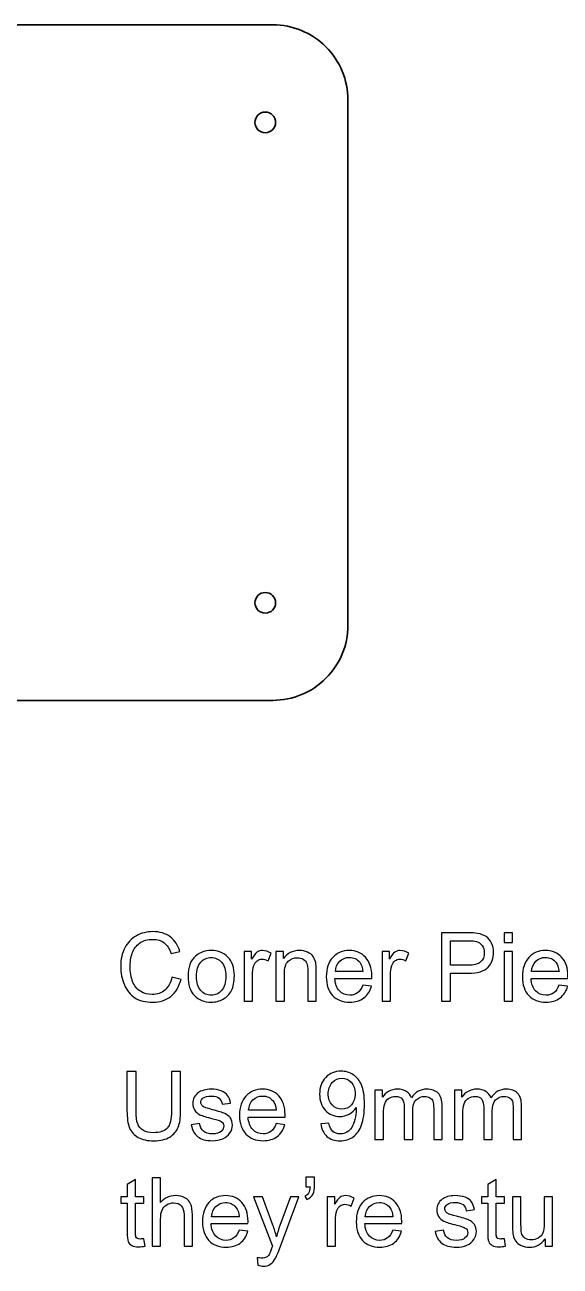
# Model space of a CAD drawing. Header units: centimetres. Extents: x 31 to 203, y -110 to 27.
# Drawn here: x 59.27 to 73.52, y -73.17 to -40.09 of the extents above; entities that cross this region are included whole.
import ezdxf

# ---------------------------------------------------------------- set-up
doc = ezdxf.new("R2010")
doc.units = ezdxf.units.CM
doc.header["$MEASUREMENT"] = 0
doc.layers.add('Layer 1', color=7, linetype='Continuous')

msp = doc.modelspace()

# ---------------------------------------------------------------- linework, layer by layer
at = {"layer": 'Layer 1', "lineweight": 35}
for points, knots in [([(67.8691, -42.08909), (67.86876, -41.55832), (67.6576, -41.04943), (67.28205, -40.67436), (66.9065, -40.29928), (66.39987, -40.08876), (65.8691, -40.08909), (65.8691, -40.08909), (41.8691, -40.08909), (41.8691, -40.08909), (41.33833, -40.08943), (40.82944, -40.3006), (40.45436, -40.67614), (40.07929, -41.05169), (39.86876, -41.55832), (39.8691, -42.08909), (39.8691, -42.08909), (39.8691, -56.08909), (39.8691, -56.08909), (39.86943, -56.61986), (40.0806, -57.12876), (40.45615, -57.50383), (40.8317, -57.8789), (41.33833, -58.08943), (41.8691, -58.08909), (41.8691, -58.08909), (65.8691, -58.08909), (65.8691, -58.08909), (66.39987, -58.08876), (66.90876, -57.87759), (67.28384, -57.50204), (67.65891, -57.1265), (67.86943, -56.61986), (67.8691, -56.08909), (67.8691, -56.08909), (67.8691, -42.08909), (67.8691, -42.08909)], [0, 0, 0, 0, 0.08333333, 0.08333333, 0.08333333, 0.16666667, 0.16666667, 0.16666667, 0.25, 0.25, 0.25, 0.33333333, 0.33333333, 0.33333333, 0.41666667, 0.41666667, 0.41666667, 0.5, 0.5, 0.5, 0.58333333, 0.58333333, 0.58333333, 0.66666667, 0.66666667, 0.66666667, 0.75, 0.75, 0.75, 0.83333333, 0.83333333, 0.83333333, 0.91666667, 0.91666667, 0.91666667, 1, 1, 1, 1]), ([(65.9441, -42.68909), (65.9441, -42.53721), (65.82098, -42.41409), (65.6691, -42.41409), (65.51722, -42.41409), (65.3941, -42.53721), (65.3941, -42.68909), (65.3941, -42.84097), (65.51722, -42.96409), (65.6691, -42.96409), (65.82098, -42.96409), (65.9441, -42.84097), (65.9441, -42.68909)], [0, 0, 0, 0, 0.25, 0.25, 0.25, 0.5, 0.5, 0.5, 0.75, 0.75, 0.75, 1, 1, 1, 1]), ([(65.9441, -55.48909), (65.9441, -55.33721), (65.82098, -55.21409), (65.6691, -55.21409), (65.51722, -55.21409), (65.3941, -55.33721), (65.3941, -55.48909), (65.3941, -55.64097), (65.51722, -55.76409), (65.6691, -55.76409), (65.82098, -55.76409), (65.9441, -55.64097), (65.9441, -55.48909)], [0, 0, 0, 0, 0.25, 0.25, 0.25, 0.5, 0.5, 0.5, 0.75, 0.75, 0.75, 1, 1, 1, 1])]:
    msp.add_open_spline(points, degree=3, knots=knots, dxfattribs=at)
at = {"layer": 'Layer 1', "color": 250}
for points, knots in [([(63.184, -65.46365), (63.184, -65.46365), (63.4253, -65.52461), (63.4253, -65.52461), (63.37492, -65.7223), (63.28433, -65.87259), (63.15352, -65.9763), (63.02271, -66.08002), (62.86269, -66.13209), (62.67346, -66.13209), (62.47788, -66.13209), (62.31871, -66.0923), (62.19594, -66.01229), (62.07317, -65.9327), (61.98004, -65.81713), (61.91612, -65.666), (61.85219, -65.51445), (61.82002, -65.35231), (61.82002, -65.17874), (61.82002, -64.98951), (61.856, -64.82441), (61.92839, -64.68344), (62.00078, -64.54247), (62.10365, -64.43537), (62.237, -64.36213), (62.37035, -64.2889), (62.51725, -64.25249), (62.67727, -64.25249), (62.8593, -64.25249), (63.01213, -64.29863), (63.13574, -64.39134), (63.25978, -64.48405), (63.34614, -64.61402), (63.39482, -64.78166), (63.39482, -64.78166), (63.1586, -64.83754), (63.1586, -64.83754), (63.11669, -64.70546), (63.05531, -64.60894), (62.9753, -64.54882), (62.89529, -64.48829), (62.79453, -64.45823), (62.67304, -64.45823), (62.53376, -64.45823), (62.41692, -64.49167), (62.32336, -64.55856), (62.22981, -64.62545), (62.16377, -64.71562), (62.12609, -64.82822), (62.08799, -64.94125), (62.06894, -65.05767), (62.06894, -65.17747), (62.06894, -65.33199), (62.09138, -65.46703), (62.13625, -65.58218), (62.18112, -65.69775), (62.25097, -65.78369), (62.3458, -65.84084), (62.44063, -65.89799), (62.54307, -65.92635), (62.65356, -65.92635), (62.78818, -65.92635), (62.90164, -65.8874), (62.99477, -65.80993), (63.0879, -65.73204), (63.15098, -65.61689), (63.184, -65.46365)], [0, 0, 0, 0, 0.04545455, 0.04545455, 0.04545455, 0.09090909, 0.09090909, 0.09090909, 0.13636364, 0.13636364, 0.13636364, 0.18181818, 0.18181818, 0.18181818, 0.22727273, 0.22727273, 0.22727273, 0.27272727, 0.27272727, 0.27272727, 0.31818182, 0.31818182, 0.31818182, 0.36363636, 0.36363636, 0.36363636, 0.40909091, 0.40909091, 0.40909091, 0.45454545, 0.45454545, 0.45454545, 0.5, 0.5, 0.5, 0.54545455, 0.54545455, 0.54545455, 0.59090909, 0.59090909, 0.59090909, 0.63636364, 0.63636364, 0.63636364, 0.68181818, 0.68181818, 0.68181818, 0.72727273, 0.72727273, 0.72727273, 0.77272727, 0.77272727, 0.77272727, 0.81818182, 0.81818182, 0.81818182, 0.86363636, 0.86363636, 0.86363636, 0.90909091, 0.90909091, 0.90909091, 0.95454545, 0.95454545, 0.95454545, 1, 1, 1, 1]), ([(70.35822, -66.10161), (70.35822, -66.10161), (70.35822, -64.28297), (70.35822, -64.28297), (70.35822, -64.28297), (71.04487, -64.28297), (71.04487, -64.28297), (71.16552, -64.28297), (71.2578, -64.2889), (71.32173, -64.30033), (71.41105, -64.31514), (71.48598, -64.34351), (71.54652, -64.38499), (71.60705, -64.4269), (71.65574, -64.48532), (71.69257, -64.56025), (71.7294, -64.63518), (71.7476, -64.71773), (71.7476, -64.8079), (71.7476, -64.962), (71.69849, -65.09281), (71.59986, -65.19949), (71.50164, -65.30659), (71.32342, -65.35993), (71.06603, -65.35993), (71.06603, -65.35993), (70.59952, -65.35993), (70.59952, -65.35993), (70.59952, -65.35993), (70.59952, -66.10161), (70.59952, -66.10161), (70.59952, -66.10161), (70.35822, -66.10161), (70.35822, -66.10161)], [0, 0, 0, 0, 0.09090909, 0.09090909, 0.09090909, 0.18181818, 0.18181818, 0.18181818, 0.27272727, 0.27272727, 0.27272727, 0.36363636, 0.36363636, 0.36363636, 0.45454545, 0.45454545, 0.45454545, 0.54545455, 0.54545455, 0.54545455, 0.63636364, 0.63636364, 0.63636364, 0.72727273, 0.72727273, 0.72727273, 0.81818182, 0.81818182, 0.81818182, 0.90909091, 0.90909091, 0.90909091, 1, 1, 1, 1]), ([(70.59952, -65.14657), (70.59952, -65.14657), (71.06942, -65.14657), (71.06942, -65.14657), (71.22521, -65.14657), (71.33527, -65.11778), (71.40089, -65.05979), (71.46608, -65.00179), (71.49868, -64.92051), (71.49868, -64.8151), (71.49868, -64.73932), (71.47963, -64.67413), (71.44111, -64.61994), (71.40258, -64.56576), (71.35178, -64.52977), (71.28913, -64.51242), (71.24849, -64.50183), (71.17356, -64.49633), (71.06476, -64.49633), (71.06476, -64.49633), (70.59952, -64.49633), (70.59952, -64.49633), (70.59952, -64.49633), (70.59952, -65.14657), (70.59952, -65.14657)], [0, 0, 0, 0, 0.125, 0.125, 0.125, 0.25, 0.25, 0.25, 0.375, 0.375, 0.375, 0.5, 0.5, 0.5, 0.625, 0.625, 0.625, 0.75, 0.75, 0.75, 0.875, 0.875, 0.875, 1, 1, 1, 1]), ([(72.02446, -64.53697), (72.02446, -64.53697), (72.02446, -64.28297), (72.02446, -64.28297), (72.02446, -64.28297), (72.24798, -64.28297), (72.24798, -64.28297), (72.24798, -64.28297), (72.24798, -64.53697), (72.24798, -64.53697), (72.24798, -64.53697), (72.02446, -64.53697), (72.02446, -64.53697)], [0, 0, 0, 0, 0.25, 0.25, 0.25, 0.5, 0.5, 0.5, 0.75, 0.75, 0.75, 1, 1, 1, 1]), ([(63.61114, -65.44248), (63.61114, -65.19906), (63.67887, -65.01872), (63.81476, -64.90146), (63.92779, -64.80409), (64.06622, -64.75541), (64.22921, -64.75541), (64.40997, -64.75541), (64.55814, -64.81468), (64.67328, -64.93321), (64.78801, -65.05132), (64.84558, -65.21515), (64.84558, -65.42385), (64.84558, -65.59319), (64.82018, -65.72611), (64.76938, -65.82306), (64.71858, -65.92), (64.6445, -65.99535), (64.54713, -66.04912), (64.45019, -66.10288), (64.34393, -66.12955), (64.22921, -66.12955), (64.04463, -66.12955), (63.89562, -66.07071), (63.78174, -65.9526), (63.66787, -65.83449), (63.61114, -65.66431), (63.61114, -65.44248)], [0, 0, 0, 0, 0.11111111, 0.11111111, 0.11111111, 0.22222222, 0.22222222, 0.22222222, 0.33333333, 0.33333333, 0.33333333, 0.44444444, 0.44444444, 0.44444444, 0.55555556, 0.55555556, 0.55555556, 0.66666667, 0.66666667, 0.66666667, 0.77777778, 0.77777778, 0.77777778, 0.88888889, 0.88888889, 0.88888889, 1, 1, 1, 1]), ([(65.10508, -66.10161), (65.10508, -66.10161), (65.10508, -64.78335), (65.10508, -64.78335), (65.10508, -64.78335), (65.30574, -64.78335), (65.30574, -64.78335), (65.30574, -64.78335), (65.30574, -64.98528), (65.30574, -64.98528), (65.35696, -64.89172), (65.40438, -64.82992), (65.44798, -64.80028), (65.49158, -64.77023), (65.53942, -64.75541), (65.59149, -64.75541), (65.66684, -64.75541), (65.74347, -64.77912), (65.82136, -64.82611), (65.82136, -64.82611), (65.74177, -65.03227), (65.74177, -65.03227), (65.68759, -65.00179), (65.6334, -64.98655), (65.57921, -64.98655), (65.53053, -64.98655), (65.48693, -65.00137), (65.4484, -65.03058), (65.40988, -65.05979), (65.38236, -65.10043), (65.36585, -65.1525), (65.34088, -65.23166), (65.3286, -65.31844), (65.3286, -65.41285), (65.3286, -65.41285), (65.3286, -66.10161), (65.3286, -66.10161), (65.3286, -66.10161), (65.10508, -66.10161), (65.10508, -66.10161)], [0, 0, 0, 0, 0.07692308, 0.07692308, 0.07692308, 0.15384615, 0.15384615, 0.15384615, 0.23076923, 0.23076923, 0.23076923, 0.30769231, 0.30769231, 0.30769231, 0.38461538, 0.38461538, 0.38461538, 0.46153846, 0.46153846, 0.46153846, 0.53846154, 0.53846154, 0.53846154, 0.61538462, 0.61538462, 0.61538462, 0.69230769, 0.69230769, 0.69230769, 0.76923077, 0.76923077, 0.76923077, 0.84615385, 0.84615385, 0.84615385, 0.92307692, 0.92307692, 0.92307692, 1, 1, 1, 1]), ([(65.95344, -66.10161), (65.95344, -66.10161), (65.95344, -64.78335), (65.95344, -64.78335), (65.95344, -64.78335), (66.1541, -64.78335), (66.1541, -64.78335), (66.1541, -64.78335), (66.1541, -64.97046), (66.1541, -64.97046), (66.25062, -64.82695), (66.39032, -64.75541), (66.57278, -64.75541), (66.65236, -64.75541), (66.72518, -64.7698), (66.79164, -64.79817), (66.8581, -64.82653), (66.90806, -64.86421), (66.94108, -64.91035), (66.9741, -64.95649), (66.99738, -65.01153), (67.0105, -65.07503), (67.01855, -65.11651), (67.02278, -65.1889), (67.02278, -65.2922), (67.02278, -65.2922), (67.02278, -66.10161), (67.02278, -66.10161), (67.02278, -66.10161), (66.79926, -66.10161), (66.79926, -66.10161), (66.79926, -66.10161), (66.79926, -65.30066), (66.79926, -65.30066), (66.79926, -65.20965), (66.79079, -65.14149), (66.77344, -65.09662), (66.75608, -65.05174), (66.72518, -65.01576), (66.68115, -64.98867), (66.63712, -64.962), (66.58505, -64.94845), (66.52579, -64.94845), (66.43096, -64.94845), (66.34926, -64.97851), (66.28025, -65.03904), (66.21125, -65.09916), (66.17696, -65.21388), (66.17696, -65.38237), (66.17696, -65.38237), (66.17696, -66.10161), (66.17696, -66.10161), (66.17696, -66.10161), (65.95344, -66.10161), (65.95344, -66.10161)], [0, 0, 0, 0, 0.05555556, 0.05555556, 0.05555556, 0.11111111, 0.11111111, 0.11111111, 0.16666667, 0.16666667, 0.16666667, 0.22222222, 0.22222222, 0.22222222, 0.27777778, 0.27777778, 0.27777778, 0.33333333, 0.33333333, 0.33333333, 0.38888889, 0.38888889, 0.38888889, 0.44444444, 0.44444444, 0.44444444, 0.5, 0.5, 0.5, 0.55555556, 0.55555556, 0.55555556, 0.61111111, 0.61111111, 0.61111111, 0.66666667, 0.66666667, 0.66666667, 0.72222222, 0.72222222, 0.72222222, 0.77777778, 0.77777778, 0.77777778, 0.83333333, 0.83333333, 0.83333333, 0.88888889, 0.88888889, 0.88888889, 0.94444444, 0.94444444, 0.94444444, 1, 1, 1, 1]), ([(68.26526, -65.67489), (68.26526, -65.67489), (68.4964, -65.70537), (68.4964, -65.70537), (68.46042, -65.83957), (68.39311, -65.94413), (68.29489, -66.01821), (68.19668, -66.0923), (68.07137, -66.12955), (67.91855, -66.12955), (67.72636, -66.12955), (67.57396, -66.07028), (67.46135, -65.95175), (67.34874, -65.83364), (67.29244, -65.66727), (67.29244, -65.45349), (67.29244, -65.23251), (67.34917, -65.06063), (67.46304, -64.93871), (67.57692, -64.81637), (67.72466, -64.75541), (67.90627, -64.75541), (68.08196, -64.75541), (68.22547, -64.8151), (68.3368, -64.9349), (68.44814, -65.05471), (68.50402, -65.22319), (68.50402, -65.44036), (68.50402, -65.45349), (68.5036, -65.47338), (68.50275, -65.49963), (68.50275, -65.49963), (67.52104, -65.49963), (67.52104, -65.49963), (67.52951, -65.64399), (67.57015, -65.7549), (67.64381, -65.83152), (67.71704, -65.90815), (67.80891, -65.94667), (67.91855, -65.94667), (68.00025, -65.94667), (68.0701, -65.92508), (68.12768, -65.8819), (68.18567, -65.83872), (68.23139, -65.76972), (68.26526, -65.67489)], [0, 0, 0, 0, 0.06666667, 0.06666667, 0.06666667, 0.13333333, 0.13333333, 0.13333333, 0.2, 0.2, 0.2, 0.26666667, 0.26666667, 0.26666667, 0.33333333, 0.33333333, 0.33333333, 0.4, 0.4, 0.4, 0.46666667, 0.46666667, 0.46666667, 0.53333333, 0.53333333, 0.53333333, 0.6, 0.6, 0.6, 0.66666667, 0.66666667, 0.66666667, 0.73333333, 0.73333333, 0.73333333, 0.8, 0.8, 0.8, 0.86666667, 0.86666667, 0.86666667, 0.93333333, 0.93333333, 0.93333333, 1, 1, 1, 1]), ([(68.77622, -66.10161), (68.77622, -66.10161), (68.77622, -64.78335), (68.77622, -64.78335), (68.77622, -64.78335), (68.97688, -64.78335), (68.97688, -64.78335), (68.97688, -64.78335), (68.97688, -64.98528), (68.97688, -64.98528), (69.0281, -64.89172), (69.07552, -64.82992), (69.11912, -64.80028), (69.16272, -64.77023), (69.21056, -64.75541), (69.26263, -64.75541), (69.33798, -64.75541), (69.41461, -64.77912), (69.4925, -64.82611), (69.4925, -64.82611), (69.41291, -65.03227), (69.41291, -65.03227), (69.35873, -65.00179), (69.30454, -64.98655), (69.25035, -64.98655), (69.20167, -64.98655), (69.15807, -65.00137), (69.11954, -65.03058), (69.08102, -65.05979), (69.0535, -65.10043), (69.03699, -65.1525), (69.01202, -65.23166), (68.99974, -65.31844), (68.99974, -65.41285), (68.99974, -65.41285), (68.99974, -66.10161), (68.99974, -66.10161), (68.99974, -66.10161), (68.77622, -66.10161), (68.77622, -66.10161)], [0, 0, 0, 0, 0.07692308, 0.07692308, 0.07692308, 0.15384615, 0.15384615, 0.15384615, 0.23076923, 0.23076923, 0.23076923, 0.30769231, 0.30769231, 0.30769231, 0.38461538, 0.38461538, 0.38461538, 0.46153846, 0.46153846, 0.46153846, 0.53846154, 0.53846154, 0.53846154, 0.61538462, 0.61538462, 0.61538462, 0.69230769, 0.69230769, 0.69230769, 0.76923077, 0.76923077, 0.76923077, 0.84615385, 0.84615385, 0.84615385, 0.92307692, 0.92307692, 0.92307692, 1, 1, 1, 1]), ([(72.02446, -66.10161), (72.02446, -66.10161), (72.02446, -64.78335), (72.02446, -64.78335), (72.02446, -64.78335), (72.24798, -64.78335), (72.24798, -64.78335), (72.24798, -64.78335), (72.24798, -66.10161), (72.24798, -66.10161), (72.24798, -66.10161), (72.02446, -66.10161), (72.02446, -66.10161)], [0, 0, 0, 0, 0.25, 0.25, 0.25, 0.5, 0.5, 0.5, 0.75, 0.75, 0.75, 1, 1, 1, 1]), ([(73.48792, -65.67489), (73.48792, -65.67489), (73.71906, -65.70537), (73.71906, -65.70537), (73.68308, -65.83957), (73.61577, -65.94413), (73.51755, -66.01821), (73.41934, -66.0923), (73.29403, -66.12955), (73.14121, -66.12955), (72.94902, -66.12955), (72.79662, -66.07028), (72.68401, -65.95175), (72.5714, -65.83364), (72.5151, -65.66727), (72.5151, -65.45349), (72.5151, -65.23251), (72.57183, -65.06063), (72.6857, -64.93871), (72.79958, -64.81637), (72.94732, -64.75541), (73.12893, -64.75541), (73.30462, -64.75541), (73.44813, -64.8151), (73.55946, -64.9349), (73.6708, -65.05471), (73.72668, -65.22319), (73.72668, -65.44036), (73.72668, -65.45349), (73.72626, -65.47338), (73.72541, -65.49963), (73.72541, -65.49963), (72.7437, -65.49963), (72.7437, -65.49963), (72.75217, -65.64399), (72.79281, -65.7549), (72.86647, -65.83152), (72.9397, -65.90815), (73.03157, -65.94667), (73.14121, -65.94667), (73.22291, -65.94667), (73.29276, -65.92508), (73.35034, -65.8819), (73.40833, -65.83872), (73.45405, -65.76972), (73.48792, -65.67489)], [0, 0, 0, 0, 0.06666667, 0.06666667, 0.06666667, 0.13333333, 0.13333333, 0.13333333, 0.2, 0.2, 0.2, 0.26666667, 0.26666667, 0.26666667, 0.33333333, 0.33333333, 0.33333333, 0.4, 0.4, 0.4, 0.46666667, 0.46666667, 0.46666667, 0.53333333, 0.53333333, 0.53333333, 0.6, 0.6, 0.6, 0.66666667, 0.66666667, 0.66666667, 0.73333333, 0.73333333, 0.73333333, 0.8, 0.8, 0.8, 0.86666667, 0.86666667, 0.86666667, 0.93333333, 0.93333333, 0.93333333, 1, 1, 1, 1]), ([(63.83974, -65.4429), (63.83974, -65.61139), (63.87657, -65.73754), (63.95023, -65.82094), (64.02431, -65.90476), (64.11702, -65.94667), (64.22921, -65.94667), (64.34012, -65.94667), (64.43241, -65.90476), (64.50649, -65.82052), (64.58015, -65.73627), (64.61698, -65.608), (64.61698, -65.43571), (64.61698, -65.27315), (64.57973, -65.14996), (64.50564, -65.06656), (64.43156, -64.98274), (64.33927, -64.94083), (64.22921, -64.94083), (64.11702, -64.94083), (64.02431, -64.98232), (63.95023, -65.06571), (63.87657, -65.14911), (63.83974, -65.27484), (63.83974, -65.4429)], [0, 0, 0, 0, 0.125, 0.125, 0.125, 0.25, 0.25, 0.25, 0.375, 0.375, 0.375, 0.5, 0.5, 0.5, 0.625, 0.625, 0.625, 0.75, 0.75, 0.75, 0.875, 0.875, 0.875, 1, 1, 1, 1]), ([(67.53374, -65.31675), (67.53374, -65.31675), (68.2678, -65.31675), (68.2678, -65.31675), (68.25806, -65.20584), (68.2297, -65.12286), (68.18356, -65.06741), (68.11286, -64.98147), (68.02057, -64.93829), (67.90754, -64.93829), (67.8051, -64.93829), (67.71916, -64.97258), (67.64931, -65.04116), (67.57988, -65.10974), (67.54136, -65.2016), (67.53374, -65.31675)], [0, 0, 0, 0, 0.2, 0.2, 0.2, 0.4, 0.4, 0.4, 0.6, 0.6, 0.6, 0.8, 0.8, 0.8, 1, 1, 1, 1]), ([(72.7564, -65.31675), (72.7564, -65.31675), (73.49046, -65.31675), (73.49046, -65.31675), (73.48072, -65.20584), (73.45236, -65.12286), (73.40622, -65.06741), (73.33552, -64.98147), (73.24323, -64.93829), (73.1302, -64.93829), (73.02776, -64.93829), (72.94182, -64.97258), (72.87197, -65.04116), (72.80254, -65.10974), (72.76402, -65.2016), (72.7564, -65.31675)], [0, 0, 0, 0, 0.2, 0.2, 0.2, 0.4, 0.4, 0.4, 0.6, 0.6, 0.6, 0.8, 0.8, 0.8, 1, 1, 1, 1]), ([(63.17219, -67.97619), (63.17219, -67.97619), (63.41349, -67.97619), (63.41349, -67.97619), (63.41349, -67.97619), (63.41349, -69.02648), (63.41349, -69.02648), (63.41349, -69.20936), (63.39275, -69.35456), (63.35168, -69.46209), (63.3102, -69.56919), (63.23569, -69.65682), (63.12816, -69.72413), (63.02021, -69.79144), (62.87924, -69.82531), (62.70398, -69.82531), (62.53423, -69.82531), (62.39495, -69.7961), (62.287, -69.73726), (62.17863, -69.67841), (62.10158, -69.59375), (62.05544, -69.48241), (62.00929, -69.37107), (61.98601, -69.2191), (61.98601, -69.02648), (61.98601, -69.02648), (61.98601, -67.97619), (61.98601, -67.97619), (61.98601, -67.97619), (62.22731, -67.97619), (62.22731, -67.97619), (62.22731, -67.97619), (62.22731, -69.02606), (62.22731, -69.02606), (62.22731, -69.18396), (62.24213, -69.3008), (62.27134, -69.37531), (62.30055, -69.45024), (62.3505, -69.50823), (62.42204, -69.54845), (62.49316, -69.58909), (62.58037, -69.60941), (62.68324, -69.60941), (62.85935, -69.60941), (62.98508, -69.56919), (63.06001, -69.48918), (63.13494, -69.40875), (63.17219, -69.25466), (63.17219, -69.02606), (63.17219, -69.02606), (63.17219, -67.97619), (63.17219, -67.97619)], [0, 0, 0, 0, 0.05882353, 0.05882353, 0.05882353, 0.11764706, 0.11764706, 0.11764706, 0.17647059, 0.17647059, 0.17647059, 0.23529412, 0.23529412, 0.23529412, 0.29411765, 0.29411765, 0.29411765, 0.35294118, 0.35294118, 0.35294118, 0.41176471, 0.41176471, 0.41176471, 0.47058824, 0.47058824, 0.47058824, 0.52941176, 0.52941176, 0.52941176, 0.58823529, 0.58823529, 0.58823529, 0.64705882, 0.64705882, 0.64705882, 0.70588235, 0.70588235, 0.70588235, 0.76470588, 0.76470588, 0.76470588, 0.82352941, 0.82352941, 0.82352941, 0.88235294, 0.88235294, 0.88235294, 0.94117647, 0.94117647, 0.94117647, 1, 1, 1, 1]), ([(67.14771, -69.37319), (67.14771, -69.37319), (67.36107, -69.35541), (67.36107, -69.35541), (67.37927, -69.45616), (67.41399, -69.52898), (67.46521, -69.57427), (67.51643, -69.61957), (67.58205, -69.64243), (67.66248, -69.64243), (67.73106, -69.64243), (67.79118, -69.62677), (67.84325, -69.59502), (67.89532, -69.56369), (67.93765, -69.52178), (67.97025, -69.46886), (68.00284, -69.41637), (68.03036, -69.34525), (68.0528, -69.25593), (68.07523, -69.1666), (68.08624, -69.07559), (68.08624, -68.98288), (68.08624, -68.97314), (68.08582, -68.9579), (68.08497, -68.938), (68.04052, -69.00912), (67.97956, -69.06712), (67.90251, -69.11115), (67.82547, -69.1556), (67.74165, -69.17761), (67.6519, -69.17761), (67.50162, -69.17761), (67.37462, -69.123), (67.27048, -69.01378), (67.16676, -68.90498), (67.11469, -68.76105), (67.11469, -68.5824), (67.11469, -68.39783), (67.16888, -68.24966), (67.27767, -68.13706), (67.38605, -68.02487), (67.52194, -67.96857), (67.68577, -67.96857), (67.80345, -67.96857), (67.9114, -68.00032), (68.00962, -68.06424), (68.10741, -68.12774), (68.18149, -68.21834), (68.23229, -68.33645), (68.28309, -68.45413), (68.30849, -68.62474), (68.30849, -68.84783), (68.30849, -69.08024), (68.28351, -69.26524), (68.23314, -69.40282), (68.18276, -69.54083), (68.10741, -69.64539), (68.00792, -69.71736), (67.90844, -69.78933), (67.79202, -69.82531), (67.65825, -69.82531), (67.51601, -69.82531), (67.40002, -69.78594), (67.30985, -69.70678), (67.2201, -69.62761), (67.16591, -69.51628), (67.14771, -69.37319)], [0, 0, 0, 0, 0.04545455, 0.04545455, 0.04545455, 0.09090909, 0.09090909, 0.09090909, 0.13636364, 0.13636364, 0.13636364, 0.18181818, 0.18181818, 0.18181818, 0.22727273, 0.22727273, 0.22727273, 0.27272727, 0.27272727, 0.27272727, 0.31818182, 0.31818182, 0.31818182, 0.36363636, 0.36363636, 0.36363636, 0.40909091, 0.40909091, 0.40909091, 0.45454545, 0.45454545, 0.45454545, 0.5, 0.5, 0.5, 0.54545455, 0.54545455, 0.54545455, 0.59090909, 0.59090909, 0.59090909, 0.63636364, 0.63636364, 0.63636364, 0.68181818, 0.68181818, 0.68181818, 0.72727273, 0.72727273, 0.72727273, 0.77272727, 0.77272727, 0.77272727, 0.81818182, 0.81818182, 0.81818182, 0.86363636, 0.86363636, 0.86363636, 0.90909091, 0.90909091, 0.90909091, 0.95454545, 0.95454545, 0.95454545, 1, 1, 1, 1]), ([(63.69839, -69.40113), (63.69839, -69.40113), (63.91937, -69.36557), (63.91937, -69.36557), (63.93165, -69.45405), (63.96636, -69.52178), (64.02309, -69.56919), (64.07981, -69.61618), (64.1594, -69.63989), (64.261, -69.63989), (64.36387, -69.63989), (64.44007, -69.61915), (64.49002, -69.57724), (64.53955, -69.53575), (64.56453, -69.48664), (64.56453, -69.43034), (64.56453, -69.37996), (64.54209, -69.34017), (64.49764, -69.31138), (64.46632, -69.29149), (64.39012, -69.26651), (64.26904, -69.23561), (64.10564, -69.19454), (63.99261, -69.15898), (63.92911, -69.12893), (63.86603, -69.09845), (63.81819, -69.05696), (63.7856, -69.00362), (63.753, -68.9507), (63.73649, -68.89186), (63.73649, -68.82751), (63.73649, -68.76867), (63.75004, -68.71448), (63.77671, -68.66453), (63.8038, -68.61458), (63.84021, -68.57309), (63.88635, -68.54007), (63.92106, -68.51467), (63.96848, -68.49308), (64.02817, -68.4753), (64.08828, -68.45752), (64.1522, -68.44863), (64.22078, -68.44863), (64.32408, -68.44863), (64.41467, -68.46345), (64.49256, -68.4935), (64.57088, -68.52314), (64.62845, -68.56378), (64.66571, -68.61458), (64.70254, -68.6658), (64.72836, -68.73396), (64.74233, -68.81947), (64.74233, -68.81947), (64.52389, -68.84995), (64.52389, -68.84995), (64.51415, -68.78137), (64.48537, -68.72761), (64.43795, -68.68908), (64.39054, -68.65056), (64.32365, -68.63151), (64.23687, -68.63151), (64.13485, -68.63151), (64.06161, -68.64844), (64.01801, -68.68231), (63.9744, -68.71618), (63.95239, -68.75597), (63.95239, -68.80127), (63.95239, -68.83005), (63.96128, -68.8563), (63.97948, -68.87958), (63.99769, -68.90329), (64.02605, -68.92319), (64.065, -68.93885), (64.08743, -68.94732), (64.15263, -68.96637), (64.26185, -68.996), (64.41933, -69.03791), (64.52939, -69.07262), (64.59205, -69.09929), (64.6547, -69.12596), (64.70381, -69.16533), (64.73937, -69.21613), (64.77535, -69.26736), (64.79313, -69.33086), (64.79313, -69.40706), (64.79313, -69.48114), (64.77154, -69.55099), (64.72794, -69.61661), (64.68433, -69.68222), (64.62168, -69.73302), (64.53998, -69.76901), (64.45785, -69.80499), (64.36514, -69.82277), (64.26185, -69.82277), (64.09082, -69.82277), (63.96001, -69.78721), (63.87026, -69.71651), (63.78052, -69.64539), (63.72337, -69.54041), (63.69839, -69.40113)], [0, 0, 0, 0, 0.03030303, 0.03030303, 0.03030303, 0.06060606, 0.06060606, 0.06060606, 0.09090909, 0.09090909, 0.09090909, 0.12121212, 0.12121212, 0.12121212, 0.15151515, 0.15151515, 0.15151515, 0.18181818, 0.18181818, 0.18181818, 0.21212121, 0.21212121, 0.21212121, 0.24242424, 0.24242424, 0.24242424, 0.27272727, 0.27272727, 0.27272727, 0.3030303, 0.3030303, 0.3030303, 0.33333333, 0.33333333, 0.33333333, 0.36363636, 0.36363636, 0.36363636, 0.39393939, 0.39393939, 0.39393939, 0.42424242, 0.42424242, 0.42424242, 0.45454545, 0.45454545, 0.45454545, 0.48484848, 0.48484848, 0.48484848, 0.51515152, 0.51515152, 0.51515152, 0.54545455, 0.54545455, 0.54545455, 0.57575758, 0.57575758, 0.57575758, 0.60606061, 0.60606061, 0.60606061, 0.63636364, 0.63636364, 0.63636364, 0.66666667, 0.66666667, 0.66666667, 0.6969697, 0.6969697, 0.6969697, 0.72727273, 0.72727273, 0.72727273, 0.75757576, 0.75757576, 0.75757576, 0.78787879, 0.78787879, 0.78787879, 0.81818182, 0.81818182, 0.81818182, 0.84848485, 0.84848485, 0.84848485, 0.87878788, 0.87878788, 0.87878788, 0.90909091, 0.90909091, 0.90909091, 0.93939394, 0.93939394, 0.93939394, 0.96969697, 0.96969697, 0.96969697, 1, 1, 1, 1]), ([(65.95645, -69.36811), (65.95645, -69.36811), (66.18759, -69.39859), (66.18759, -69.39859), (66.15161, -69.53279), (66.0843, -69.63735), (65.98608, -69.71143), (65.88787, -69.78552), (65.76256, -69.82277), (65.60974, -69.82277), (65.41755, -69.82277), (65.26515, -69.7635), (65.15254, -69.64497), (65.03993, -69.52686), (64.98363, -69.36049), (64.98363, -69.14671), (64.98363, -68.92573), (65.04036, -68.75385), (65.15423, -68.63193), (65.26811, -68.50959), (65.41585, -68.44863), (65.59746, -68.44863), (65.77315, -68.44863), (65.91666, -68.50832), (66.02799, -68.62812), (66.13933, -68.74793), (66.19521, -68.91641), (66.19521, -69.13358), (66.19521, -69.14671), (66.19479, -69.1666), (66.19394, -69.19285), (66.19394, -69.19285), (65.21223, -69.19285), (65.21223, -69.19285), (65.2207, -69.33721), (65.26134, -69.44812), (65.335, -69.52474), (65.40823, -69.60137), (65.5001, -69.63989), (65.60974, -69.63989), (65.69144, -69.63989), (65.76129, -69.6183), (65.81887, -69.57512), (65.87686, -69.53194), (65.92258, -69.46294), (65.95645, -69.36811)], [0, 0, 0, 0, 0.06666667, 0.06666667, 0.06666667, 0.13333333, 0.13333333, 0.13333333, 0.2, 0.2, 0.2, 0.26666667, 0.26666667, 0.26666667, 0.33333333, 0.33333333, 0.33333333, 0.4, 0.4, 0.4, 0.46666667, 0.46666667, 0.46666667, 0.53333333, 0.53333333, 0.53333333, 0.6, 0.6, 0.6, 0.66666667, 0.66666667, 0.66666667, 0.73333333, 0.73333333, 0.73333333, 0.8, 0.8, 0.8, 0.86666667, 0.86666667, 0.86666667, 0.93333333, 0.93333333, 0.93333333, 1, 1, 1, 1]), ([(68.05957, -68.57097), (68.05957, -68.44313), (68.0257, -68.34153), (67.95797, -68.2666), (67.89066, -68.19167), (67.80853, -68.15399), (67.71201, -68.15399), (67.61211, -68.15399), (67.52575, -68.19421), (67.45293, -68.27506), (67.3797, -68.35592), (67.34329, -68.46091), (67.34329, -68.5896), (67.34329, -68.70517), (67.378, -68.79915), (67.44701, -68.87112), (67.51643, -68.94351), (67.60279, -68.97949), (67.70566, -68.97949), (67.80896, -68.97949), (67.89362, -68.94351), (67.96009, -68.87112), (68.02655, -68.79915), (68.05957, -68.69882), (68.05957, -68.57097)], [0, 0, 0, 0, 0.125, 0.125, 0.125, 0.25, 0.25, 0.25, 0.375, 0.375, 0.375, 0.5, 0.5, 0.5, 0.625, 0.625, 0.625, 0.75, 0.75, 0.75, 0.875, 0.875, 0.875, 1, 1, 1, 1]), ([(68.58831, -69.79483), (68.58831, -69.79483), (68.58831, -68.47657), (68.58831, -68.47657), (68.58831, -68.47657), (68.78897, -68.47657), (68.78897, -68.47657), (68.78897, -68.47657), (68.78897, -68.66284), (68.78897, -68.66284), (68.83003, -68.59849), (68.88507, -68.54642), (68.95365, -68.50747), (69.02223, -68.4681), (69.10012, -68.44863), (69.18775, -68.44863), (69.28512, -68.44863), (69.36513, -68.46895), (69.42736, -68.50917), (69.48959, -68.54981), (69.53361, -68.60611), (69.55901, -68.67892), (69.664, -68.52525), (69.79989, -68.44863), (69.96753, -68.44863), (70.09876, -68.44863), (70.19994, -68.48461), (70.27021, -68.557), (70.34091, -68.62939), (70.37647, -68.74073), (70.37647, -68.89101), (70.37647, -68.89101), (70.37647, -69.79483), (70.37647, -69.79483), (70.37647, -69.79483), (70.15295, -69.79483), (70.15295, -69.79483), (70.15295, -69.79483), (70.15295, -68.9651), (70.15295, -68.9651), (70.15295, -68.8762), (70.14533, -68.81185), (70.13094, -68.77248), (70.11654, -68.73311), (70.0903, -68.70178), (70.05177, -68.67765), (70.01367, -68.65352), (69.9688, -68.64167), (69.91758, -68.64167), (69.82444, -68.64167), (69.7474, -68.67257), (69.68601, -68.73396), (69.62463, -68.79576), (69.59415, -68.8944), (69.59415, -69.02987), (69.59415, -69.02987), (69.59415, -69.79483), (69.59415, -69.79483), (69.59415, -69.79483), (69.37063, -69.79483), (69.37063, -69.79483), (69.37063, -69.79483), (69.37063, -68.93927), (69.37063, -68.93927), (69.37063, -68.84021), (69.35243, -68.76571), (69.31602, -68.71618), (69.27961, -68.66665), (69.21992, -68.64167), (69.13737, -68.64167), (69.07472, -68.64167), (69.01672, -68.65818), (68.96338, -68.6912), (68.91004, -68.72422), (68.87152, -68.77248), (68.84739, -68.8364), (68.82368, -68.8999), (68.81183, -68.99177), (68.81183, -69.11157), (68.81183, -69.11157), (68.81183, -69.79483), (68.81183, -69.79483), (68.81183, -69.79483), (68.58831, -69.79483), (68.58831, -69.79483)], [0, 0, 0, 0, 0.03571429, 0.03571429, 0.03571429, 0.07142857, 0.07142857, 0.07142857, 0.10714286, 0.10714286, 0.10714286, 0.14285714, 0.14285714, 0.14285714, 0.17857143, 0.17857143, 0.17857143, 0.21428571, 0.21428571, 0.21428571, 0.25, 0.25, 0.25, 0.28571429, 0.28571429, 0.28571429, 0.32142857, 0.32142857, 0.32142857, 0.35714286, 0.35714286, 0.35714286, 0.39285714, 0.39285714, 0.39285714, 0.42857143, 0.42857143, 0.42857143, 0.46428571, 0.46428571, 0.46428571, 0.5, 0.5, 0.5, 0.53571429, 0.53571429, 0.53571429, 0.57142857, 0.57142857, 0.57142857, 0.60714286, 0.60714286, 0.60714286, 0.64285714, 0.64285714, 0.64285714, 0.67857143, 0.67857143, 0.67857143, 0.71428571, 0.71428571, 0.71428571, 0.75, 0.75, 0.75, 0.78571429, 0.78571429, 0.78571429, 0.82142857, 0.82142857, 0.82142857, 0.85714286, 0.85714286, 0.85714286, 0.89285714, 0.89285714, 0.89285714, 0.92857143, 0.92857143, 0.92857143, 0.96428571, 0.96428571, 0.96428571, 1, 1, 1, 1]), ([(70.70413, -69.79483), (70.70413, -69.79483), (70.70413, -68.47657), (70.70413, -68.47657), (70.70413, -68.47657), (70.90479, -68.47657), (70.90479, -68.47657), (70.90479, -68.47657), (70.90479, -68.66284), (70.90479, -68.66284), (70.94585, -68.59849), (71.00089, -68.54642), (71.06947, -68.50747), (71.13805, -68.4681), (71.21594, -68.44863), (71.30357, -68.44863), (71.40094, -68.44863), (71.48095, -68.46895), (71.54318, -68.50917), (71.60541, -68.54981), (71.64943, -68.60611), (71.67483, -68.67892), (71.77982, -68.52525), (71.91571, -68.44863), (72.08335, -68.44863), (72.21458, -68.44863), (72.31576, -68.48461), (72.38603, -68.557), (72.45673, -68.62939), (72.49229, -68.74073), (72.49229, -68.89101), (72.49229, -68.89101), (72.49229, -69.79483), (72.49229, -69.79483), (72.49229, -69.79483), (72.26877, -69.79483), (72.26877, -69.79483), (72.26877, -69.79483), (72.26877, -68.9651), (72.26877, -68.9651), (72.26877, -68.8762), (72.26115, -68.81185), (72.24676, -68.77248), (72.23236, -68.73311), (72.20612, -68.70178), (72.16759, -68.67765), (72.12949, -68.65352), (72.08462, -68.64167), (72.0334, -68.64167), (71.94026, -68.64167), (71.86322, -68.67257), (71.80183, -68.73396), (71.74045, -68.79576), (71.70997, -68.8944), (71.70997, -69.02987), (71.70997, -69.02987), (71.70997, -69.79483), (71.70997, -69.79483), (71.70997, -69.79483), (71.48645, -69.79483), (71.48645, -69.79483), (71.48645, -69.79483), (71.48645, -68.93927), (71.48645, -68.93927), (71.48645, -68.84021), (71.46825, -68.76571), (71.43184, -68.71618), (71.39543, -68.66665), (71.33574, -68.64167), (71.25319, -68.64167), (71.19054, -68.64167), (71.13254, -68.65818), (71.0792, -68.6912), (71.02586, -68.72422), (70.98734, -68.77248), (70.96321, -68.8364), (70.9395, -68.8999), (70.92765, -68.99177), (70.92765, -69.11157), (70.92765, -69.11157), (70.92765, -69.79483), (70.92765, -69.79483), (70.92765, -69.79483), (70.70413, -69.79483), (70.70413, -69.79483)], [0, 0, 0, 0, 0.03571429, 0.03571429, 0.03571429, 0.07142857, 0.07142857, 0.07142857, 0.10714286, 0.10714286, 0.10714286, 0.14285714, 0.14285714, 0.14285714, 0.17857143, 0.17857143, 0.17857143, 0.21428571, 0.21428571, 0.21428571, 0.25, 0.25, 0.25, 0.28571429, 0.28571429, 0.28571429, 0.32142857, 0.32142857, 0.32142857, 0.35714286, 0.35714286, 0.35714286, 0.39285714, 0.39285714, 0.39285714, 0.42857143, 0.42857143, 0.42857143, 0.46428571, 0.46428571, 0.46428571, 0.5, 0.5, 0.5, 0.53571429, 0.53571429, 0.53571429, 0.57142857, 0.57142857, 0.57142857, 0.60714286, 0.60714286, 0.60714286, 0.64285714, 0.64285714, 0.64285714, 0.67857143, 0.67857143, 0.67857143, 0.71428571, 0.71428571, 0.71428571, 0.75, 0.75, 0.75, 0.78571429, 0.78571429, 0.78571429, 0.82142857, 0.82142857, 0.82142857, 0.85714286, 0.85714286, 0.85714286, 0.89285714, 0.89285714, 0.89285714, 0.92857143, 0.92857143, 0.92857143, 0.96428571, 0.96428571, 0.96428571, 1, 1, 1, 1]), ([(65.22493, -69.00997), (65.22493, -69.00997), (65.95899, -69.00997), (65.95899, -69.00997), (65.94925, -68.89906), (65.92089, -68.81608), (65.87475, -68.76063), (65.80405, -68.67469), (65.71176, -68.63151), (65.59873, -68.63151), (65.49629, -68.63151), (65.41035, -68.6658), (65.3405, -68.73438), (65.27107, -68.80296), (65.23255, -68.89482), (65.22493, -69.00997)], [0, 0, 0, 0, 0.2, 0.2, 0.2, 0.4, 0.4, 0.4, 0.6, 0.6, 0.6, 0.8, 0.8, 0.8, 1, 1, 1, 1]), ([(62.43813, -72.43305), (62.43813, -72.43305), (62.46861, -72.63032), (62.46861, -72.63032), (62.40596, -72.64345), (62.34965, -72.65022), (62.30055, -72.65022), (62.21969, -72.65022), (62.15704, -72.63752), (62.11216, -72.6117), (62.06771, -72.58587), (62.03639, -72.55243), (62.01818, -72.51052), (61.99998, -72.46861), (61.99109, -72.38056), (61.99109, -72.24636), (61.99109, -72.24636), (61.99109, -71.4869), (61.99109, -71.4869), (61.99109, -71.4869), (61.82599, -71.4869), (61.82599, -71.4869), (61.82599, -71.4869), (61.82599, -71.31418), (61.82599, -71.31418), (61.82599, -71.31418), (61.99109, -71.31418), (61.99109, -71.31418), (61.99109, -71.31418), (61.99109, -70.98821), (61.99109, -70.98821), (61.99109, -70.98821), (62.21461, -70.85402), (62.21461, -70.85402), (62.21461, -70.85402), (62.21461, -71.31418), (62.21461, -71.31418), (62.21461, -71.31418), (62.43813, -71.31418), (62.43813, -71.31418), (62.43813, -71.31418), (62.43813, -71.4869), (62.43813, -71.4869), (62.43813, -71.4869), (62.21461, -71.4869), (62.21461, -71.4869), (62.21461, -71.4869), (62.21461, -72.25906), (62.21461, -72.25906), (62.21461, -72.32298), (62.21842, -72.36405), (62.22646, -72.38225), (62.23408, -72.40045), (62.24678, -72.41485), (62.26456, -72.42585), (62.28234, -72.43644), (62.30774, -72.44194), (62.34076, -72.44194), (62.36532, -72.44194), (62.39791, -72.43898), (62.43813, -72.43305)], [0, 0, 0, 0, 0.05, 0.05, 0.05, 0.1, 0.1, 0.1, 0.15, 0.15, 0.15, 0.2, 0.2, 0.2, 0.25, 0.25, 0.25, 0.3, 0.3, 0.3, 0.35, 0.35, 0.35, 0.4, 0.4, 0.4, 0.45, 0.45, 0.45, 0.5, 0.5, 0.5, 0.55, 0.55, 0.55, 0.6, 0.6, 0.6, 0.65, 0.65, 0.65, 0.7, 0.7, 0.7, 0.75, 0.75, 0.75, 0.8, 0.8, 0.8, 0.85, 0.85, 0.85, 0.9, 0.9, 0.9, 0.95, 0.95, 0.95, 1, 1, 1, 1]), ([(62.65869, -72.63244), (62.65869, -72.63244), (62.65869, -70.8138), (62.65869, -70.8138), (62.65869, -70.8138), (62.88221, -70.8138), (62.88221, -70.8138), (62.88221, -70.8138), (62.88221, -71.46827), (62.88221, -71.46827), (62.98593, -71.34678), (63.11674, -71.28624), (63.27506, -71.28624), (63.37201, -71.28624), (63.45625, -71.30529), (63.52822, -71.34381), (63.59976, -71.38234), (63.65098, -71.43525), (63.68189, -71.50299), (63.71279, -71.57072), (63.72803, -71.66936), (63.72803, -71.79805), (63.72803, -71.79805), (63.72803, -72.63244), (63.72803, -72.63244), (63.72803, -72.63244), (63.50451, -72.63244), (63.50451, -72.63244), (63.50451, -72.63244), (63.50451, -71.7989), (63.50451, -71.7989), (63.50451, -71.68756), (63.48038, -71.60628), (63.43254, -71.55548), (63.38428, -71.50468), (63.31655, -71.47928), (63.2285, -71.47928), (63.16288, -71.47928), (63.10107, -71.49621), (63.04308, -71.5305), (62.98508, -71.56479), (62.94402, -71.61136), (62.91904, -71.6702), (62.89449, -71.72862), (62.88221, -71.80948), (62.88221, -71.91277), (62.88221, -71.91277), (62.88221, -72.63244), (62.88221, -72.63244), (62.88221, -72.63244), (62.65869, -72.63244), (62.65869, -72.63244)], [0, 0, 0, 0, 0.05882353, 0.05882353, 0.05882353, 0.11764706, 0.11764706, 0.11764706, 0.17647059, 0.17647059, 0.17647059, 0.23529412, 0.23529412, 0.23529412, 0.29411765, 0.29411765, 0.29411765, 0.35294118, 0.35294118, 0.35294118, 0.41176471, 0.41176471, 0.41176471, 0.47058824, 0.47058824, 0.47058824, 0.52941176, 0.52941176, 0.52941176, 0.58823529, 0.58823529, 0.58823529, 0.64705882, 0.64705882, 0.64705882, 0.70588235, 0.70588235, 0.70588235, 0.76470588, 0.76470588, 0.76470588, 0.82352941, 0.82352941, 0.82352941, 0.88235294, 0.88235294, 0.88235294, 0.94117647, 0.94117647, 0.94117647, 1, 1, 1, 1]), ([(66.74385, -71.0551), (66.74385, -71.0551), (66.74385, -70.79602), (66.74385, -70.79602), (66.74385, -70.79602), (66.98261, -70.79602), (66.98261, -70.79602), (66.98261, -70.79602), (66.98261, -71.00176), (66.98261, -71.00176), (66.98261, -71.11183), (66.96991, -71.19141), (66.94409, -71.23967), (66.9081, -71.30656), (66.85265, -71.35651), (66.77687, -71.39038), (66.77687, -71.39038), (66.72353, -71.30233), (66.72353, -71.30233), (66.7684, -71.28412), (66.80142, -71.25576), (66.82344, -71.21639), (66.84545, -71.17744), (66.85773, -71.12368), (66.86027, -71.0551), (66.86027, -71.0551), (66.74385, -71.0551), (66.74385, -71.0551)], [0, 0, 0, 0, 0.11111111, 0.11111111, 0.11111111, 0.22222222, 0.22222222, 0.22222222, 0.33333333, 0.33333333, 0.33333333, 0.44444444, 0.44444444, 0.44444444, 0.55555556, 0.55555556, 0.55555556, 0.66666667, 0.66666667, 0.66666667, 0.77777778, 0.77777778, 0.77777778, 0.88888889, 0.88888889, 0.88888889, 1, 1, 1, 1]), ([(72.03763, -72.43305), (72.03763, -72.43305), (72.06811, -72.63032), (72.06811, -72.63032), (72.00546, -72.64345), (71.94915, -72.65022), (71.90005, -72.65022), (71.81919, -72.65022), (71.75654, -72.63752), (71.71166, -72.6117), (71.66721, -72.58587), (71.63589, -72.55243), (71.61768, -72.51052), (71.59948, -72.46861), (71.59059, -72.38056), (71.59059, -72.24636), (71.59059, -72.24636), (71.59059, -71.4869), (71.59059, -71.4869), (71.59059, -71.4869), (71.42549, -71.4869), (71.42549, -71.4869), (71.42549, -71.4869), (71.42549, -71.31418), (71.42549, -71.31418), (71.42549, -71.31418), (71.59059, -71.31418), (71.59059, -71.31418), (71.59059, -71.31418), (71.59059, -70.98821), (71.59059, -70.98821), (71.59059, -70.98821), (71.81411, -70.85402), (71.81411, -70.85402), (71.81411, -70.85402), (71.81411, -71.31418), (71.81411, -71.31418), (71.81411, -71.31418), (72.03763, -71.31418), (72.03763, -71.31418), (72.03763, -71.31418), (72.03763, -71.4869), (72.03763, -71.4869), (72.03763, -71.4869), (71.81411, -71.4869), (71.81411, -71.4869), (71.81411, -71.4869), (71.81411, -72.25906), (71.81411, -72.25906), (71.81411, -72.32298), (71.81792, -72.36405), (71.82596, -72.38225), (71.83358, -72.40045), (71.84628, -72.41485), (71.86406, -72.42585), (71.88184, -72.43644), (71.90724, -72.44194), (71.94026, -72.44194), (71.96482, -72.44194), (71.99741, -72.43898), (72.03763, -72.43305)], [0, 0, 0, 0, 0.05, 0.05, 0.05, 0.1, 0.1, 0.1, 0.15, 0.15, 0.15, 0.2, 0.2, 0.2, 0.25, 0.25, 0.25, 0.3, 0.3, 0.3, 0.35, 0.35, 0.35, 0.4, 0.4, 0.4, 0.45, 0.45, 0.45, 0.5, 0.5, 0.5, 0.55, 0.55, 0.55, 0.6, 0.6, 0.6, 0.65, 0.65, 0.65, 0.7, 0.7, 0.7, 0.75, 0.75, 0.75, 0.8, 0.8, 0.8, 0.85, 0.85, 0.85, 0.9, 0.9, 0.9, 0.95, 0.95, 0.95, 1, 1, 1, 1]), ([(64.97051, -72.20572), (64.97051, -72.20572), (65.20165, -72.2362), (65.20165, -72.2362), (65.16567, -72.3704), (65.09836, -72.47496), (65.00014, -72.54904), (64.90193, -72.62313), (64.77662, -72.66038), (64.6238, -72.66038), (64.43161, -72.66038), (64.27921, -72.60111), (64.1666, -72.48258), (64.05399, -72.36447), (63.99769, -72.1981), (63.99769, -71.98432), (63.99769, -71.76334), (64.05442, -71.59146), (64.16829, -71.46954), (64.28217, -71.3472), (64.42991, -71.28624), (64.61152, -71.28624), (64.78721, -71.28624), (64.93072, -71.34593), (65.04205, -71.46573), (65.15339, -71.58554), (65.20927, -71.75402), (65.20927, -71.97119), (65.20927, -71.98432), (65.20885, -72.00421), (65.208, -72.03046), (65.208, -72.03046), (64.22629, -72.03046), (64.22629, -72.03046), (64.23476, -72.17482), (64.2754, -72.28573), (64.34906, -72.36235), (64.42229, -72.43898), (64.51416, -72.4775), (64.6238, -72.4775), (64.7055, -72.4775), (64.77535, -72.45591), (64.83293, -72.41273), (64.89092, -72.36955), (64.93664, -72.30055), (64.97051, -72.20572)], [0, 0, 0, 0, 0.06666667, 0.06666667, 0.06666667, 0.13333333, 0.13333333, 0.13333333, 0.2, 0.2, 0.2, 0.26666667, 0.26666667, 0.26666667, 0.33333333, 0.33333333, 0.33333333, 0.4, 0.4, 0.4, 0.46666667, 0.46666667, 0.46666667, 0.53333333, 0.53333333, 0.53333333, 0.6, 0.6, 0.6, 0.66666667, 0.66666667, 0.66666667, 0.73333333, 0.73333333, 0.73333333, 0.8, 0.8, 0.8, 0.86666667, 0.86666667, 0.86666667, 0.93333333, 0.93333333, 0.93333333, 1, 1, 1, 1]), ([(65.47385, -73.13917), (65.47385, -73.13917), (65.44845, -72.93258), (65.44845, -72.93258), (65.49756, -72.94571), (65.53989, -72.95248), (65.5763, -72.95248), (65.62625, -72.95248), (65.66604, -72.94401), (65.69568, -72.9275), (65.72573, -72.91099), (65.75029, -72.88771), (65.76934, -72.85808), (65.78331, -72.83564), (65.80617, -72.78018), (65.83749, -72.69128), (65.84173, -72.67901), (65.84808, -72.6608), (65.85739, -72.63667), (65.85739, -72.63667), (65.35701, -71.31418), (65.35701, -71.31418), (65.35701, -71.31418), (65.59577, -71.31418), (65.59577, -71.31418), (65.59577, -71.31418), (65.87094, -72.07533), (65.87094, -72.07533), (65.90692, -72.17143), (65.93867, -72.27303), (65.96703, -72.37971), (65.99286, -72.27938), (66.02334, -72.18032), (66.0589, -72.08295), (66.0589, -72.08295), (66.33999, -71.31418), (66.33999, -71.31418), (66.33999, -71.31418), (66.56309, -71.31418), (66.56309, -71.31418), (66.56309, -71.31418), (66.06482, -72.6553), (66.06482, -72.6553), (66.01106, -72.79966), (65.96915, -72.89872), (65.93909, -72.95333), (65.8993, -73.02656), (65.85358, -73.08033), (65.80236, -73.11462), (65.75071, -73.14891), (65.68933, -73.16584), (65.61821, -73.16584), (65.57503, -73.16584), (65.52677, -73.15695), (65.47385, -73.13917)], [0, 0, 0, 0, 0.05555556, 0.05555556, 0.05555556, 0.11111111, 0.11111111, 0.11111111, 0.16666667, 0.16666667, 0.16666667, 0.22222222, 0.22222222, 0.22222222, 0.27777778, 0.27777778, 0.27777778, 0.33333333, 0.33333333, 0.33333333, 0.38888889, 0.38888889, 0.38888889, 0.44444444, 0.44444444, 0.44444444, 0.5, 0.5, 0.5, 0.55555556, 0.55555556, 0.55555556, 0.61111111, 0.61111111, 0.61111111, 0.66666667, 0.66666667, 0.66666667, 0.72222222, 0.72222222, 0.72222222, 0.77777778, 0.77777778, 0.77777778, 0.83333333, 0.83333333, 0.83333333, 0.88888889, 0.88888889, 0.88888889, 0.94444444, 0.94444444, 0.94444444, 1, 1, 1, 1]), ([(67.31577, -72.63244), (67.31577, -72.63244), (67.31577, -71.31418), (67.31577, -71.31418), (67.31577, -71.31418), (67.51643, -71.31418), (67.51643, -71.31418), (67.51643, -71.31418), (67.51643, -71.51611), (67.51643, -71.51611), (67.56765, -71.42255), (67.61507, -71.36075), (67.65867, -71.33111), (67.70227, -71.30106), (67.75011, -71.28624), (67.80218, -71.28624), (67.87753, -71.28624), (67.95416, -71.30995), (68.03205, -71.35694), (68.03205, -71.35694), (67.95246, -71.5631), (67.95246, -71.5631), (67.89828, -71.53262), (67.84409, -71.51738), (67.7899, -71.51738), (67.74122, -71.51738), (67.69762, -71.5322), (67.65909, -71.56141), (67.62057, -71.59062), (67.59305, -71.63126), (67.57654, -71.68333), (67.55157, -71.76249), (67.53929, -71.84927), (67.53929, -71.94368), (67.53929, -71.94368), (67.53929, -72.63244), (67.53929, -72.63244), (67.53929, -72.63244), (67.31577, -72.63244), (67.31577, -72.63244)], [0, 0, 0, 0, 0.07692308, 0.07692308, 0.07692308, 0.15384615, 0.15384615, 0.15384615, 0.23076923, 0.23076923, 0.23076923, 0.30769231, 0.30769231, 0.30769231, 0.38461538, 0.38461538, 0.38461538, 0.46153846, 0.46153846, 0.46153846, 0.53846154, 0.53846154, 0.53846154, 0.61538462, 0.61538462, 0.61538462, 0.69230769, 0.69230769, 0.69230769, 0.76923077, 0.76923077, 0.76923077, 0.84615385, 0.84615385, 0.84615385, 0.92307692, 0.92307692, 0.92307692, 1, 1, 1, 1]), ([(69.06329, -72.20572), (69.06329, -72.20572), (69.29443, -72.2362), (69.29443, -72.2362), (69.25845, -72.3704), (69.19114, -72.47496), (69.09292, -72.54904), (68.99471, -72.62313), (68.8694, -72.66038), (68.71658, -72.66038), (68.52439, -72.66038), (68.37199, -72.60111), (68.25938, -72.48258), (68.14677, -72.36447), (68.09047, -72.1981), (68.09047, -71.98432), (68.09047, -71.76334), (68.1472, -71.59146), (68.26107, -71.46954), (68.37495, -71.3472), (68.52269, -71.28624), (68.7043, -71.28624), (68.87999, -71.28624), (69.0235, -71.34593), (69.13483, -71.46573), (69.24617, -71.58554), (69.30205, -71.75402), (69.30205, -71.97119), (69.30205, -71.98432), (69.30163, -72.00421), (69.30078, -72.03046), (69.30078, -72.03046), (68.31907, -72.03046), (68.31907, -72.03046), (68.32754, -72.17482), (68.36818, -72.28573), (68.44184, -72.36235), (68.51507, -72.43898), (68.60694, -72.4775), (68.71658, -72.4775), (68.79828, -72.4775), (68.86813, -72.45591), (68.92571, -72.41273), (68.9837, -72.36955), (69.02942, -72.30055), (69.06329, -72.20572)], [0, 0, 0, 0, 0.06666667, 0.06666667, 0.06666667, 0.13333333, 0.13333333, 0.13333333, 0.2, 0.2, 0.2, 0.26666667, 0.26666667, 0.26666667, 0.33333333, 0.33333333, 0.33333333, 0.4, 0.4, 0.4, 0.46666667, 0.46666667, 0.46666667, 0.53333333, 0.53333333, 0.53333333, 0.6, 0.6, 0.6, 0.66666667, 0.66666667, 0.66666667, 0.73333333, 0.73333333, 0.73333333, 0.8, 0.8, 0.8, 0.86666667, 0.86666667, 0.86666667, 0.93333333, 0.93333333, 0.93333333, 1, 1, 1, 1]), ([(70.19359, -72.23874), (70.19359, -72.23874), (70.41457, -72.20318), (70.41457, -72.20318), (70.42685, -72.29166), (70.46156, -72.35939), (70.51829, -72.4068), (70.57501, -72.45379), (70.6546, -72.4775), (70.7562, -72.4775), (70.85907, -72.4775), (70.93527, -72.45676), (70.98522, -72.41485), (71.03475, -72.37336), (71.05973, -72.32425), (71.05973, -72.26795), (71.05973, -72.21757), (71.03729, -72.17778), (70.99284, -72.14899), (70.96152, -72.1291), (70.88532, -72.10412), (70.76424, -72.07322), (70.60084, -72.03215), (70.48781, -71.99659), (70.42431, -71.96654), (70.36123, -71.93606), (70.31339, -71.89457), (70.2808, -71.84123), (70.2482, -71.78831), (70.23169, -71.72947), (70.23169, -71.66512), (70.23169, -71.60628), (70.24524, -71.55209), (70.27191, -71.50214), (70.299, -71.45219), (70.33541, -71.4107), (70.38155, -71.37768), (70.41626, -71.35228), (70.46368, -71.33069), (70.52337, -71.31291), (70.58348, -71.29513), (70.6474, -71.28624), (70.71598, -71.28624), (70.81928, -71.28624), (70.90987, -71.30106), (70.98776, -71.33111), (71.06608, -71.36075), (71.12365, -71.40139), (71.16091, -71.45219), (71.19774, -71.50341), (71.22356, -71.57157), (71.23753, -71.65708), (71.23753, -71.65708), (71.01909, -71.68756), (71.01909, -71.68756), (71.00935, -71.61898), (70.98057, -71.56522), (70.93315, -71.52669), (70.88574, -71.48817), (70.81885, -71.46912), (70.73207, -71.46912), (70.63005, -71.46912), (70.55681, -71.48605), (70.51321, -71.51992), (70.4696, -71.55379), (70.44759, -71.59358), (70.44759, -71.63888), (70.44759, -71.66766), (70.45648, -71.69391), (70.47468, -71.71719), (70.49289, -71.7409), (70.52125, -71.7608), (70.5602, -71.77646), (70.58263, -71.78493), (70.64783, -71.80398), (70.75705, -71.83361), (70.91453, -71.87552), (71.02459, -71.91023), (71.08725, -71.9369), (71.1499, -71.96357), (71.19901, -72.00294), (71.23457, -72.05374), (71.27055, -72.10497), (71.28833, -72.16847), (71.28833, -72.24467), (71.28833, -72.31875), (71.26674, -72.3886), (71.22314, -72.45422), (71.17953, -72.51983), (71.11688, -72.57063), (71.03518, -72.60662), (70.95305, -72.6426), (70.86034, -72.66038), (70.75705, -72.66038), (70.58602, -72.66038), (70.45521, -72.62482), (70.36546, -72.55412), (70.27572, -72.483), (70.21857, -72.37802), (70.19359, -72.23874)], [0, 0, 0, 0, 0.03030303, 0.03030303, 0.03030303, 0.06060606, 0.06060606, 0.06060606, 0.09090909, 0.09090909, 0.09090909, 0.12121212, 0.12121212, 0.12121212, 0.15151515, 0.15151515, 0.15151515, 0.18181818, 0.18181818, 0.18181818, 0.21212121, 0.21212121, 0.21212121, 0.24242424, 0.24242424, 0.24242424, 0.27272727, 0.27272727, 0.27272727, 0.3030303, 0.3030303, 0.3030303, 0.33333333, 0.33333333, 0.33333333, 0.36363636, 0.36363636, 0.36363636, 0.39393939, 0.39393939, 0.39393939, 0.42424242, 0.42424242, 0.42424242, 0.45454545, 0.45454545, 0.45454545, 0.48484848, 0.48484848, 0.48484848, 0.51515152, 0.51515152, 0.51515152, 0.54545455, 0.54545455, 0.54545455, 0.57575758, 0.57575758, 0.57575758, 0.60606061, 0.60606061, 0.60606061, 0.63636364, 0.63636364, 0.63636364, 0.66666667, 0.66666667, 0.66666667, 0.6969697, 0.6969697, 0.6969697, 0.72727273, 0.72727273, 0.72727273, 0.75757576, 0.75757576, 0.75757576, 0.78787879, 0.78787879, 0.78787879, 0.81818182, 0.81818182, 0.81818182, 0.84848485, 0.84848485, 0.84848485, 0.87878788, 0.87878788, 0.87878788, 0.90909091, 0.90909091, 0.90909091, 0.93939394, 0.93939394, 0.93939394, 0.96969697, 0.96969697, 0.96969697, 1, 1, 1, 1]), ([(73.11925, -72.63244), (73.11925, -72.63244), (73.11925, -72.43644), (73.11925, -72.43644), (73.0168, -72.58587), (72.87795, -72.66038), (72.70227, -72.66038), (72.6248, -72.66038), (72.55241, -72.64556), (72.4851, -72.61593), (72.41779, -72.58587), (72.36783, -72.54862), (72.33524, -72.50375), (72.30264, -72.45845), (72.27978, -72.40342), (72.26666, -72.33822), (72.25777, -72.2942), (72.25311, -72.22477), (72.25311, -72.12994), (72.25311, -72.12994), (72.25311, -71.31418), (72.25311, -71.31418), (72.25311, -71.31418), (72.47663, -71.31418), (72.47663, -71.31418), (72.47663, -71.31418), (72.47663, -72.04358), (72.47663, -72.04358), (72.47663, -72.16), (72.48129, -72.23874), (72.49018, -72.27896), (72.50415, -72.3378), (72.53378, -72.38352), (72.5795, -72.41696), (72.6248, -72.45041), (72.68068, -72.46734), (72.74756, -72.46734), (72.81445, -72.46734), (72.8771, -72.45041), (72.93552, -72.41612), (72.99394, -72.38183), (73.03543, -72.33484), (73.05998, -72.27599), (73.08411, -72.21715), (73.09639, -72.13121), (73.09639, -72.01903), (73.09639, -72.01903), (73.09639, -71.31418), (73.09639, -71.31418), (73.09639, -71.31418), (73.31991, -71.31418), (73.31991, -71.31418), (73.31991, -71.31418), (73.31991, -72.63244), (73.31991, -72.63244), (73.31991, -72.63244), (73.11925, -72.63244), (73.11925, -72.63244)], [0, 0, 0, 0, 0.05263158, 0.05263158, 0.05263158, 0.10526316, 0.10526316, 0.10526316, 0.15789474, 0.15789474, 0.15789474, 0.21052632, 0.21052632, 0.21052632, 0.26315789, 0.26315789, 0.26315789, 0.31578947, 0.31578947, 0.31578947, 0.36842105, 0.36842105, 0.36842105, 0.42105263, 0.42105263, 0.42105263, 0.47368421, 0.47368421, 0.47368421, 0.52631579, 0.52631579, 0.52631579, 0.57894737, 0.57894737, 0.57894737, 0.63157895, 0.63157895, 0.63157895, 0.68421053, 0.68421053, 0.68421053, 0.73684211, 0.73684211, 0.73684211, 0.78947368, 0.78947368, 0.78947368, 0.84210526, 0.84210526, 0.84210526, 0.89473684, 0.89473684, 0.89473684, 0.94736842, 0.94736842, 0.94736842, 1, 1, 1, 1]), ([(64.23899, -71.84758), (64.23899, -71.84758), (64.97305, -71.84758), (64.97305, -71.84758), (64.96331, -71.73667), (64.93495, -71.65369), (64.88881, -71.59824), (64.81811, -71.5123), (64.72582, -71.46912), (64.61279, -71.46912), (64.51035, -71.46912), (64.42441, -71.50341), (64.35456, -71.57199), (64.28513, -71.64057), (64.24661, -71.73243), (64.23899, -71.84758)], [0, 0, 0, 0, 0.2, 0.2, 0.2, 0.4, 0.4, 0.4, 0.6, 0.6, 0.6, 0.8, 0.8, 0.8, 1, 1, 1, 1]), ([(68.33177, -71.84758), (68.33177, -71.84758), (69.06583, -71.84758), (69.06583, -71.84758), (69.05609, -71.73667), (69.02773, -71.65369), (68.98159, -71.59824), (68.91089, -71.5123), (68.8186, -71.46912), (68.70557, -71.46912), (68.60313, -71.46912), (68.51719, -71.50341), (68.44734, -71.57199), (68.37791, -71.64057), (68.33939, -71.73243), (68.33177, -71.84758)], [0, 0, 0, 0, 0.2, 0.2, 0.2, 0.4, 0.4, 0.4, 0.6, 0.6, 0.6, 0.8, 0.8, 0.8, 1, 1, 1, 1])]:
    msp.add_open_spline(points, degree=3, knots=knots, dxfattribs=at)

doc.saveas('drawing.dxf')
